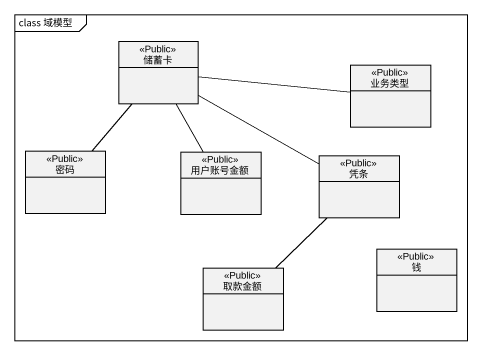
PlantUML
@startuml
mainframe class 域模型
hide circle
hide empty members
class 储蓄卡 <<Public>>
class 业务类型 <<Public>>
class 密码 <<Public>>
class 用户账号金额 <<Public>>
class 凭条 <<Public>>
class 取款金额 <<Public>>
class 钱 <<Public>>
储蓄卡 -right- 业务类型
储蓄卡 -- 密码
储蓄卡 -- 用户账号金额
储蓄卡 -right- 凭条
凭条 -- 取款金额
@enduml
